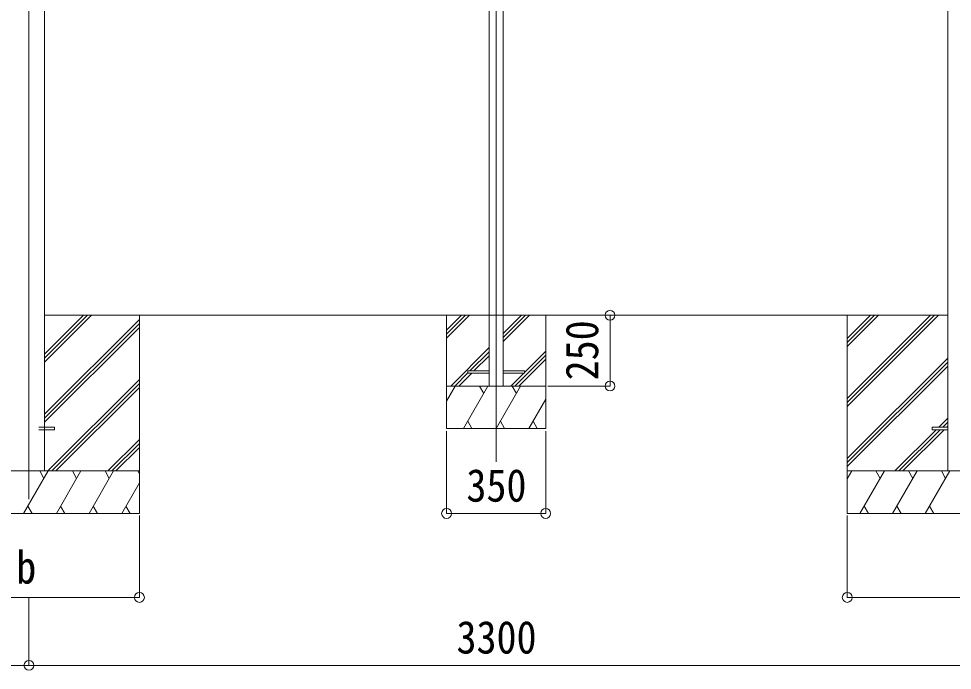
# Model space of a CAD drawing. Units: millimetres at full size, sheet at 1:35. Extents: x -9783 to 9892, y -6828 to 6752.
# Drawn here: x -2199 to 1099, y -1971 to 330 of the extents above; entities that cross this region are included whole.
import ezdxf
from ezdxf.enums import TextEntityAlignment as Align

# ---------------------------------------------------------------- set-up
doc = ezdxf.new("R2010")
doc.units = ezdxf.units.MM
doc.header["$LTSCALE"] = 35
doc.header["$PDMODE"] = 32
doc.header["$PDSIZE"] = 35
for name, color, linetype, lineweight in [('0-0_0', 7, 'Continuous', 9), ('0-1_本体', 4, 'Continuous', 9), ('0-2_部品', 7, 'Continuous', 9), ('0-8_PARTS2', 2, 'Continuous', 9), ('0-A_寸法', 4, 'Continuous', 9), ('1-0_FRAME', 7, 'Continuous', 9), ('1-7', 7, 'Continuous', 9), ('1-8', 2, 'Continuous', 9), ('1-A', 6, 'Continuous', 9)]:
    doc.layers.add(name, color=color, linetype=linetype, lineweight=lineweight)
doc.styles.add('ＭＳ ゴシック', font='')
doc.styles.get('ＭＳ ゴシック').set_extended_font_data('MS Gothic')

msp = doc.modelspace()

# ---------------------------------------------------------------- linework, layer by layer
at = {"layer": '0-0_0'}
for p, q in [((-2107.66, -717.27), (1082.34, -717.27)), ((-2107.66, -883.3), (-1941.63, -717.27)), ((-2107.66, -869.16), (-1955.77, -717.27)), ((-2107.66, -855.02), (-1969.91, -717.27)), ((-1772.46, -717.27), (-1772.46, -1417.27)), ((727.54, -717.27), (727.54, -1417.27)), ((727.54, -1011.45), (1021.72, -717.27)), ((727.54, -1025.59), (1035.86, -717.27)), ((727.54, -1039.73), (1050.01, -717.27)), ((727.54, -827.6), (837.87, -717.27)), ((727.54, -813.46), (823.73, -717.27)), ((727.54, -799.32), (809.59, -717.27)), ((-2107.66, -1067.15), (-1772.46, -731.95)), ((-2107.66, -1081.29), (-1772.46, -746.1)), ((-2107.66, -1095.43), (-1772.46, -760.24)), ((727.54, -1223.58), (1082.34, -868.78)), ((727.54, -1237.72), (1082.34, -882.93)), ((727.54, -1251.87), (1082.34, -897.07)), ((-2095.65, -1267.27), (-1772.46, -944.08)), ((-2081.51, -1267.27), (-1772.46, -958.23)), ((-2067.36, -1267.27), (-1772.46, -972.37)), ((1050.48, -1112.77), (1082.34, -1080.92)), ((1064.63, -1112.77), (1082.34, -1095.06)), ((1078.77, -1112.77), (1082.34, -1109.2)), ((895.98, -1267.27), (1041.48, -1121.77)), ((910.13, -1267.27), (1055.63, -1121.77)), ((924.27, -1267.27), (1069.77, -1121.77)), ((-1883.52, -1267.27), (-1772.46, -1156.22)), ((-1869.37, -1267.27), (-1772.46, -1170.36)), ((-1855.23, -1267.27), (-1772.46, -1184.5)), ((-1772.46, -1267.27), (-2572.46, -1267.27)), ((-2181.3, -1417.27), (-2094.7, -1267.27)), ((-2109.7, -1293.25), (-2124.7, -1267.27)), ((-2065.83, -1417.27), (-1979.23, -1267.27)), ((-1994.23, -1293.25), (-2009.23, -1267.27)), ((-1950.36, -1417.27), (-1863.76, -1267.27)), ((-1893.76, -1267.27), (-1878.76, -1293.25)), ((-1778.29, -1267.27), (-1772.46, -1277.37)), ((1527.54, -1267.27), (727.54, -1267.27)), ((727.54, -1294.78), (743.42, -1267.27)), ((772.29, -1417.27), (858.89, -1267.27)), ((843.89, -1293.25), (828.89, -1267.27)), ((887.76, -1417.27), (974.36, -1267.27)), ((959.36, -1293.26), (944.36, -1267.27)), ((1003.23, -1417.27), (1089.83, -1267.27)), ((1074.83, -1293.26), (1059.83, -1267.27)), ((-1834.89, -1417.27), (-1772.46, -1309.14)), ((-2572.46, -1417.27), (-1772.46, -1417.27)), ((-2166.3, -1391.29), (-2151.3, -1417.27)), ((-2050.83, -1391.29), (-2035.83, -1417.27)), ((-1935.36, -1391.29), (-1920.36, -1417.27)), ((-1819.89, -1391.29), (-1804.89, -1417.27)), ((727.54, -1417.27), (1527.54, -1417.27)), ((787.29, -1391.29), (802.29, -1417.27)), ((902.76, -1391.29), (917.76, -1417.27)), ((1018.23, -1391.29), (1033.23, -1417.27))]:
    msp.add_line(p, q, dxfattribs=at)
at = {"layer": '0-1_本体'}
for p, q in [((-2107.66, 1616.18), (-2107.66, -1263.82)), ((1082.34, 1616.18), (1082.34, -1263.82))]:
    msp.add_line(p, q, dxfattribs=at)
at = {"layer": '0-2_部品', "color": 4}
for p, q in [((-2072.86, -1112.77), (-2127.66, -1112.77)), ((1027.54, -1112.77), (1027.54, -1121.77)), ((1082.34, -1112.77), (1027.54, -1112.77)), ((1082.34, -1121.77), (1027.54, -1121.77))]:
    msp.add_line(p, q, dxfattribs=at)
msp.add_lwpolyline([(-2072.86, -1112.77), (-2072.86, -1121.77), (-2127.66, -1121.77)], dxfattribs=at)
at = {"layer": '0-8_PARTS2'}
msp.add_line((-2162.66, 1582.73), (-2162.66, -1367.27), dxfattribs=at)
at = {"layer": '0-A_寸法', "color": 6}
for p, q in [((-1772.46, -1713.66), (-1772.46, -1424.69)), ((727.54, -1713.66), (727.54, -1424.69)), ((-2572.46, -1713.66), (-1772.46, -1713.66)), ((-2162.66, -1953.64), (-2162.66, -1713.66)), ((727.54, -1713.66), (1527.54, -1713.66)), ((-3396.66, -1953.64), (-2162.66, -1953.64)), ((-2162.66, -1953.64), (1137.34, -1953.64))]:
    msp.add_line(p, q, dxfattribs=at)
for p in [(-1772.46, -1713.66), (727.54, -1713.66), (-2162.66, -1953.64)]:
    msp.add_point(p, dxfattribs=at)
at = {"layer": '1-0_FRAME'}
for p, q in [((-687.66, -717.27), (-687.66, -1117.27)), ((-687.66, -769.62), (-635.31, -717.27)), ((-687.66, -783.76), (-621.17, -717.27)), ((-687.66, -797.91), (-607.03, -717.27)), ((-487.66, -810.04), (-394.89, -717.27)), ((-487.66, -795.9), (-409.04, -717.27)), ((-487.66, -781.75), (-423.18, -717.27)), ((-337.66, -1117.27), (-337.66, -717.27)), ((-673.18, -967.27), (-537.66, -831.75)), ((-605.04, -913.27), (-537.66, -845.9)), ((-412.66, -918.89), (-337.66, -843.89)), ((-590.9, -913.27), (-537.66, -860.04)), ((-446.9, -967.27), (-337.66, -858.03)), ((-432.76, -967.27), (-337.66, -872.17)), ((-659.04, -967.27), (-612.66, -920.9)), ((-644.9, -967.27), (-598.9, -921.27)), ((-461.05, -967.27), (-415.05, -921.27)), ((-687.66, -1020.39), (-656.99, -967.27)), ((-687.66, -967.27), (-337.66, -967.27)), ((-628.12, -1117.27), (-541.52, -967.27)), ((-556.52, -993.26), (-571.52, -967.27)), ((-512.65, -1117.27), (-426.05, -967.27)), ((-441.05, -993.26), (-456.05, -967.27)), ((-397.18, -1117.27), (-337.66, -1014.17)), ((-687.66, -1117.27), (-337.66, -1117.27)), ((-613.13, -1091.3), (-598.13, -1117.27)), ((-497.66, -1091.29), (-482.66, -1117.27)), ((-382.19, -1091.29), (-367.19, -1117.27))]:
    msp.add_line(p, q, dxfattribs=at)
at = {"layer": '1-7', "color": 4}
for p, q in [((-537.66, 1586.08), (-537.66, -967.27)), ((-487.66, 1586.08), (-487.66, -967.27)), ((-537.66, -921.27), (-612.66, -921.27)), ((-487.66, -913.27), (-412.66, -913.27))]:
    msp.add_line(p, q, dxfattribs=at)
for points in [[(-612.66, -921.27), (-612.66, -913.27), (-537.66, -913.27)], [(-412.66, -913.27), (-412.66, -921.27), (-487.66, -921.27)]]:
    msp.add_lwpolyline(points, dxfattribs=at)
at = {"layer": '1-8'}
msp.add_line((-512.66, 1601.86), (-512.66, -1234.88), dxfattribs=at)
at = {"layer": '1-A'}
for p, q in [((-110.39, -717.27), (-329.89, -717.27)), ((-110.39, -717.27), (-110.39, -967.27)), ((-110.39, -967.27), (-329.89, -967.27)), ((-687.66, -1417.27), (-687.66, -1127.1)), ((-337.66, -1417.27), (-337.66, -1127.1)), ((-687.66, -1417.27), (-337.66, -1417.27))]:
    msp.add_line(p, q, dxfattribs=at)
for p in [(-110.39, -717.27), (-110.39, -967.27), (-687.66, -1417.27), (-337.66, -1417.27)]:
    msp.add_point(p, dxfattribs=at)

# ---------------------------------------------------------------- texts
at = {"layer": '0-A_寸法', "color": 7, "style": 'ＭＳ ゴシック', "width": 0.9}
for s, p in [('b', (-2207.46, -1699.29)), ('3300', (-652.66, -1946.64))]:
    msp.add_text(s, height=115.5, dxfattribs=at).set_placement(p, align=Align.BOTTOM_LEFT)
at = {"layer": '1-A', "color": 7, "style": 'ＭＳ ゴシック', "width": 0.9}
msp.add_text('250', height=115.5, rotation=90, dxfattribs=at).set_placement((-117.39, -947.27), align=Align.BOTTOM_LEFT)
msp.add_text('350', height=115.5, dxfattribs=at).set_placement((-617.66, -1410.27), align=Align.BOTTOM_LEFT)

doc.saveas('drawing.dxf')
